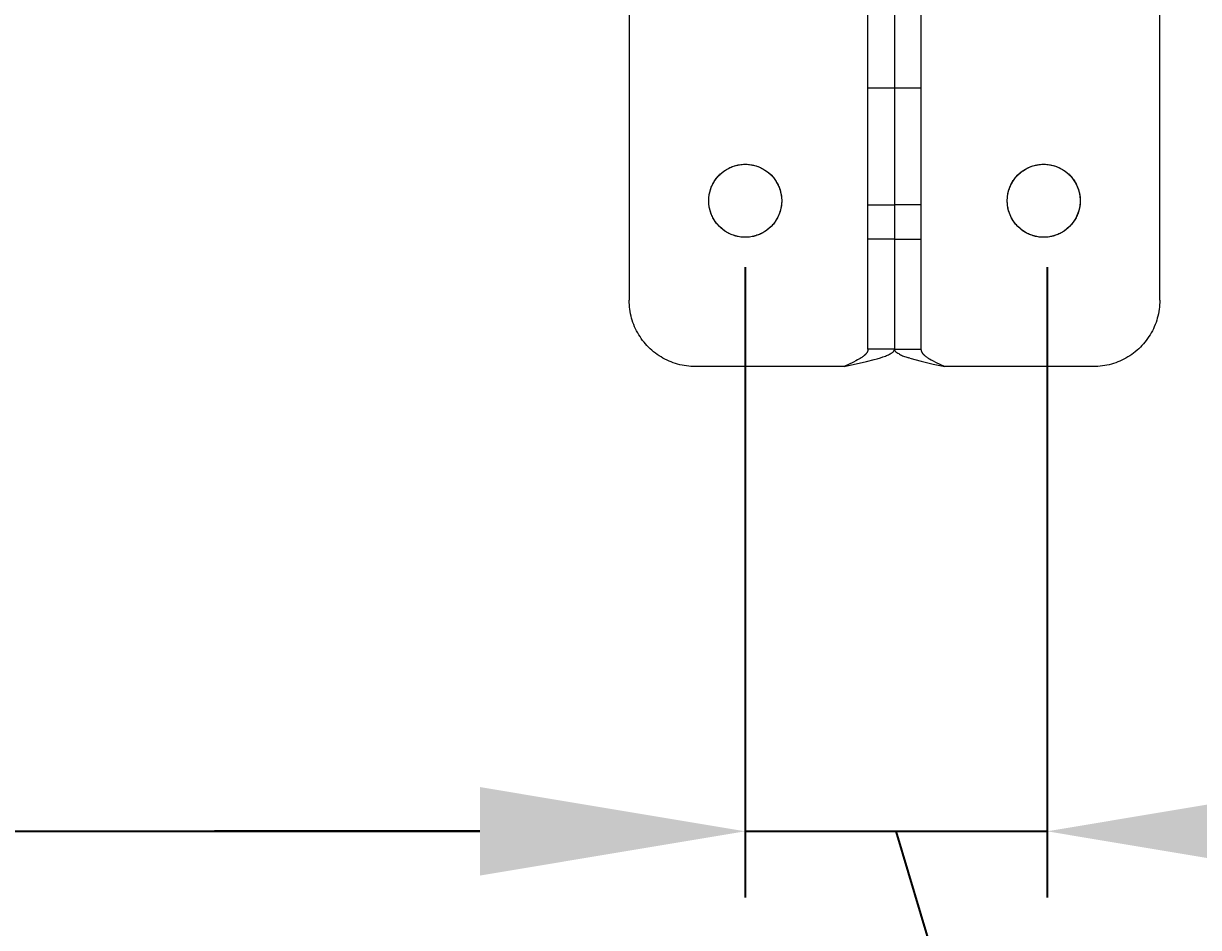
# Model space of a CAD drawing. Header units: millimetres. Extents: x -244 to 4312, y 246 to 2799.
# Drawn here: x 1683.7 to 1860.8, y 2056 to 2192.3 of the extents above; entities that cross this region are included whole.
import ezdxf

# ---------------------------------------------------------------- set-up
doc = ezdxf.new("R2010")
doc.units = ezdxf.units.MM
doc.layers.add('ZANO_R', color=7, linetype='Continuous', lineweight=0)
doc.layers.add('ZANO_W', color=1, linetype='Continuous', lineweight=0)
doc.styles.add('Arial', font='arial.ttf')
doc.styles.get("Standard").update_dxf_attribs({"font": 'ARIALUNI.TTF'})
doc.dimstyles.new('pl i ang', dxfattribs={"dimtxt": 50, "dimasz": 50, "dimexe": 1.25, "dimexo": 0.625, "dimgap": 10, "dimtad": 1, "dimtoh": 1, "dimtxsty": 'Standard', "dimcen": 2.5, "dimclrd": 1, "dimclre": 1, "dimclrt": 1, "dimadec": 0, "dimazin": 0, "dimtfac": 1, "dimtmove": 0, "dimatfit": 3, "dimfxl": 1, "dimarcsym": 1})

# ---------------------------------------------------------------- blocks, each defined once
blk = doc.blocks.new('*D437')
at = {"layer": 'ZANO_W', "color": 1, "lineweight": -2}
for p, q in [((1082.5, 2155.59), (1082.5, 2060.54)), ((1792.5, 2155.59), (1792.5, 2060.54)), ((1122.5, 2070.54), (1752.5, 2070.54))]:
    blk.add_line(p, q, dxfattribs=at)
at = {"layer": 'ZANO_W', "color": 1}
for points in [[(1122.5, 2077.21), (1122.5, 2063.87), (1082.5, 2070.54)], [(1752.5, 2063.87), (1752.5, 2077.21), (1792.5, 2070.54)]]:
    blk.add_solid(points, dxfattribs=at)
at = {"layer": 'ZANO_W', "color": 1, "insert": (1437.5, 2100.96), "char_height": 40, "attachment_point": 5, "style": 'Arial'}
blk.add_mtext('710', dxfattribs=at)
blk = doc.blocks.new('*D438')
at = {"layer": 'ZANO_W', "color": 1, "lineweight": -2}
for p, q in [((1792.5, 2155.09), (1792.5, 2060.54)), ((1838, 2155.59), (1838, 2060.54)), ((1752.5, 2070.54), (1712.5, 2070.54)), ((1792.5, 2070.54), (1838, 2070.54)), ((1841.13, 1984.27), (1815.25, 2070.54)), ((1878, 2070.54), (1918, 2070.54)), ((1920.01, 1984.27), (1841.13, 1984.27))]:
    blk.add_line(p, q, dxfattribs=at)
at = {"layer": 'ZANO_W', "color": 1}
for points in [[(1752.5, 2063.87), (1752.5, 2077.21), (1792.5, 2070.54)], [(1878, 2077.21), (1878, 2063.87), (1838, 2070.54)]]:
    blk.add_solid(points, dxfattribs=at)
at = {"layer": 'ZANO_W', "color": 1, "insert": (1880.57, 2014.69), "char_height": 40, "attachment_point": 5, "style": 'Arial'}
blk.add_mtext('46', dxfattribs=at)

msp = doc.modelspace()

# ---------------------------------------------------------------- linework, layer by layer
at = {"layer": 'ZANO_R'}
for p, q in [((1775, 2290.59), (1775, 2150.59)), ((1855, 2150.59), (1855, 2290.59)), ((1811, 2143.2), (1811, 2282.99)), ((1815, 2282.99), (1815, 2143.2)), ((1819, 2282.99), (1819, 2143.2)), ((1815, 2182.59), (1811, 2182.59)), ((1819, 2182.59), (1815, 2182.59)), ((1789.07, 2169.89), (1789.22, 2170.01)), ((1789.22, 2170.01), (1789.38, 2170.12)), ((1789.38, 2170.12), (1789.54, 2170.22)), ((1789.54, 2170.22), (1789.7, 2170.32)), ((1789.7, 2170.32), (1789.86, 2170.42)), ((1789.86, 2170.42), (1790.03, 2170.51)), ((1790.03, 2170.51), (1790.2, 2170.59)), ((1790.2, 2170.59), (1790.38, 2170.66)), ((1790.38, 2170.66), (1790.55, 2170.74)), ((1790.55, 2170.74), (1790.73, 2170.8)), ((1790.73, 2170.8), (1790.91, 2170.86)), ((1790.91, 2170.86), (1791.09, 2170.91)), ((1791.09, 2170.91), (1791.28, 2170.95)), ((1791.28, 2170.95), (1791.46, 2170.99)), ((1791.46, 2170.99), (1791.65, 2171.03)), ((1791.65, 2171.03), (1791.84, 2171.05)), ((1791.84, 2171.05), (1792.03, 2171.07)), ((1792.03, 2171.07), (1792.22, 2171.09)), ((1792.22, 2171.09), (1792.41, 2171.09)), ((1792.41, 2171.09), (1792.6, 2171.09)), ((1792.6, 2171.09), (1792.79, 2171.09)), ((1792.79, 2171.09), (1792.98, 2171.07)), ((1792.98, 2171.07), (1793.17, 2171.05)), ((1793.17, 2171.05), (1793.35, 2171.03)), ((1793.35, 2171.03), (1793.54, 2170.99)), ((1793.54, 2170.99), (1793.73, 2170.95)), ((1793.73, 2170.95), (1793.91, 2170.91)), ((1793.91, 2170.91), (1794.09, 2170.86)), ((1794.09, 2170.86), (1794.27, 2170.8)), ((1794.27, 2170.8), (1794.45, 2170.74)), ((1794.45, 2170.74), (1794.63, 2170.66)), ((1794.63, 2170.66), (1794.8, 2170.59)), ((1794.8, 2170.59), (1794.97, 2170.51)), ((1794.97, 2170.51), (1795.14, 2170.42)), ((1795.14, 2170.42), (1795.31, 2170.32)), ((1795.31, 2170.32), (1795.47, 2170.22)), ((1795.47, 2170.22), (1795.63, 2170.12)), ((1795.63, 2170.12), (1795.78, 2170.01)), ((1795.78, 2170.01), (1795.93, 2169.89)), ((1834.07, 2169.89), (1834.22, 2170.01)), ((1834.22, 2170.01), (1834.38, 2170.12)), ((1834.38, 2170.12), (1834.54, 2170.22)), ((1834.54, 2170.22), (1834.7, 2170.32)), ((1834.7, 2170.32), (1834.86, 2170.42)), ((1834.86, 2170.42), (1835.03, 2170.51)), ((1835.03, 2170.51), (1835.2, 2170.59)), ((1835.2, 2170.59), (1835.38, 2170.66)), ((1835.38, 2170.66), (1835.55, 2170.74)), ((1835.55, 2170.74), (1835.73, 2170.8)), ((1835.73, 2170.8), (1835.91, 2170.86)), ((1835.91, 2170.86), (1836.09, 2170.91)), ((1836.09, 2170.91), (1836.28, 2170.95)), ((1836.28, 2170.95), (1836.46, 2170.99)), ((1836.46, 2170.99), (1836.65, 2171.03)), ((1836.65, 2171.03), (1836.84, 2171.05)), ((1836.84, 2171.05), (1837.03, 2171.07)), ((1837.03, 2171.07), (1837.22, 2171.09)), ((1837.22, 2171.09), (1837.41, 2171.09)), ((1837.41, 2171.09), (1837.6, 2171.09)), ((1837.6, 2171.09), (1837.79, 2171.09)), ((1837.79, 2171.09), (1837.98, 2171.07)), ((1837.98, 2171.07), (1838.17, 2171.05)), ((1838.17, 2171.05), (1838.35, 2171.03)), ((1838.35, 2171.03), (1838.54, 2170.99)), ((1838.54, 2170.99), (1838.73, 2170.95)), ((1838.73, 2170.95), (1838.91, 2170.91)), ((1838.91, 2170.91), (1839.09, 2170.86)), ((1839.09, 2170.86), (1839.27, 2170.8)), ((1839.27, 2170.8), (1839.45, 2170.74)), ((1839.45, 2170.74), (1839.63, 2170.66)), ((1839.63, 2170.66), (1839.8, 2170.59)), ((1839.8, 2170.59), (1839.97, 2170.51)), ((1839.97, 2170.51), (1840.14, 2170.42)), ((1840.14, 2170.42), (1840.31, 2170.32)), ((1840.31, 2170.32), (1840.47, 2170.22)), ((1840.47, 2170.22), (1840.63, 2170.12)), ((1840.63, 2170.12), (1840.78, 2170.01)), ((1840.78, 2170.01), (1840.93, 2169.89)), ((1787.63, 2168.15), (1787.72, 2168.32)), ((1787.72, 2168.32), (1787.82, 2168.48)), ((1787.82, 2168.48), (1787.92, 2168.64)), ((1787.92, 2168.64), (1788.03, 2168.79)), ((1788.03, 2168.79), (1788.14, 2168.95)), ((1788.14, 2168.95), (1788.26, 2169.1)), ((1788.26, 2169.1), (1788.39, 2169.24)), ((1788.39, 2169.24), (1788.51, 2169.38)), ((1788.51, 2169.38), (1788.65, 2169.51)), ((1788.65, 2169.51), (1788.78, 2169.65)), ((1788.78, 2169.65), (1788.93, 2169.77)), ((1788.93, 2169.77), (1789.07, 2169.89)), ((1795.93, 2169.89), (1796.08, 2169.77)), ((1796.08, 2169.77), (1796.22, 2169.65)), ((1796.22, 2169.65), (1796.36, 2169.51)), ((1796.36, 2169.51), (1796.49, 2169.38)), ((1796.49, 2169.38), (1796.62, 2169.24)), ((1796.62, 2169.24), (1796.74, 2169.1)), ((1796.74, 2169.1), (1796.86, 2168.95)), ((1796.86, 2168.95), (1796.97, 2168.79)), ((1796.97, 2168.79), (1797.08, 2168.64)), ((1797.08, 2168.64), (1797.18, 2168.48)), ((1797.18, 2168.48), (1797.28, 2168.32)), ((1797.28, 2168.32), (1797.37, 2168.15)), ((1832.63, 2168.15), (1832.72, 2168.32)), ((1832.72, 2168.32), (1832.82, 2168.48)), ((1832.82, 2168.48), (1832.92, 2168.64)), ((1832.92, 2168.64), (1833.03, 2168.79)), ((1833.03, 2168.79), (1833.14, 2168.95)), ((1833.14, 2168.95), (1833.26, 2169.1)), ((1833.26, 2169.1), (1833.39, 2169.24)), ((1833.39, 2169.24), (1833.51, 2169.38)), ((1833.51, 2169.38), (1833.65, 2169.51)), ((1833.65, 2169.51), (1833.78, 2169.65)), ((1833.78, 2169.65), (1833.93, 2169.77)), ((1833.93, 2169.77), (1834.07, 2169.89)), ((1840.93, 2169.89), (1841.08, 2169.77)), ((1841.08, 2169.77), (1841.22, 2169.65)), ((1841.22, 2169.65), (1841.36, 2169.51)), ((1841.36, 2169.51), (1841.49, 2169.38)), ((1841.49, 2169.38), (1841.62, 2169.24)), ((1841.62, 2169.24), (1841.74, 2169.1)), ((1841.74, 2169.1), (1841.86, 2168.95)), ((1841.86, 2168.95), (1841.97, 2168.79)), ((1841.97, 2168.79), (1842.08, 2168.64)), ((1842.08, 2168.64), (1842.18, 2168.48)), ((1842.18, 2168.48), (1842.28, 2168.32)), ((1842.28, 2168.32), (1842.37, 2168.15)), ((1787.05, 2166.35), (1787.08, 2166.54)), ((1787.08, 2166.54), (1787.12, 2166.72)), ((1787.12, 2166.72), (1787.16, 2166.91)), ((1787.16, 2166.91), (1787.21, 2167.09)), ((1787.21, 2167.09), (1787.27, 2167.27)), ((1787.27, 2167.27), (1787.33, 2167.45)), ((1787.33, 2167.45), (1787.39, 2167.63)), ((1787.39, 2167.63), (1787.47, 2167.81)), ((1787.47, 2167.81), (1787.55, 2167.98)), ((1787.55, 2167.98), (1787.63, 2168.15)), ((1797.37, 2168.15), (1797.46, 2167.98)), ((1797.46, 2167.98), (1797.54, 2167.81)), ((1797.54, 2167.81), (1797.61, 2167.63)), ((1797.61, 2167.63), (1797.68, 2167.45)), ((1797.68, 2167.45), (1797.74, 2167.27)), ((1797.74, 2167.27), (1797.79, 2167.09)), ((1797.79, 2167.09), (1797.84, 2166.91)), ((1797.84, 2166.91), (1797.88, 2166.72)), ((1797.88, 2166.72), (1797.92, 2166.54)), ((1797.92, 2166.54), (1797.95, 2166.35)), ((1832.05, 2166.35), (1832.08, 2166.54)), ((1832.08, 2166.54), (1832.12, 2166.72)), ((1832.12, 2166.72), (1832.16, 2166.91)), ((1832.16, 2166.91), (1832.21, 2167.09)), ((1832.21, 2167.09), (1832.27, 2167.27)), ((1832.27, 2167.27), (1832.33, 2167.45)), ((1832.33, 2167.45), (1832.39, 2167.63)), ((1832.39, 2167.63), (1832.47, 2167.81)), ((1832.47, 2167.81), (1832.55, 2167.98)), ((1832.55, 2167.98), (1832.63, 2168.15)), ((1842.37, 2168.15), (1842.46, 2167.98)), ((1842.46, 2167.98), (1842.54, 2167.81)), ((1842.54, 2167.81), (1842.61, 2167.63)), ((1842.61, 2167.63), (1842.68, 2167.45)), ((1842.68, 2167.45), (1842.74, 2167.27)), ((1842.74, 2167.27), (1842.79, 2167.09)), ((1842.79, 2167.09), (1842.84, 2166.91)), ((1842.84, 2166.91), (1842.88, 2166.72)), ((1842.88, 2166.72), (1842.92, 2166.54)), ((1842.92, 2166.54), (1842.95, 2166.35)), ((1787, 2165.59), (1787.01, 2165.78)), ((1787.01, 2165.4), (1787, 2165.59)), ((1787.01, 2165.78), (1787.02, 2165.97)), ((1787.02, 2165.21), (1787.01, 2165.4)), ((1787.02, 2165.97), (1787.03, 2166.16)), ((1787.03, 2165.02), (1787.02, 2165.21)), ((1787.03, 2166.16), (1787.05, 2166.35)), ((1787.05, 2164.84), (1787.03, 2165.02)), ((1787.08, 2164.65), (1787.05, 2164.84)), ((1797.95, 2164.84), (1797.92, 2164.65)), ((1797.95, 2166.35), (1797.97, 2166.16)), ((1797.97, 2165.02), (1797.95, 2164.84)), ((1797.97, 2166.16), (1797.99, 2165.97)), ((1797.99, 2165.21), (1797.97, 2165.02)), ((1797.99, 2165.97), (1798, 2165.78)), ((1798, 2165.4), (1797.99, 2165.21)), ((1798, 2165.78), (1798, 2165.59)), ((1798, 2165.59), (1798, 2165.4)), ((1811, 2164.98), (1815, 2164.98)), ((1819, 2164.98), (1815, 2164.98)), ((1832, 2165.59), (1832.01, 2165.78)), ((1832.01, 2165.4), (1832, 2165.59)), ((1832.01, 2165.78), (1832.02, 2165.97)), ((1832.02, 2165.21), (1832.01, 2165.4)), ((1832.02, 2165.97), (1832.03, 2166.16)), ((1832.03, 2165.02), (1832.02, 2165.21)), ((1832.03, 2166.16), (1832.05, 2166.35)), ((1832.05, 2164.84), (1832.03, 2165.02)), ((1832.08, 2164.65), (1832.05, 2164.84)), ((1842.95, 2164.84), (1842.92, 2164.65)), ((1842.95, 2166.35), (1842.97, 2166.16)), ((1842.97, 2165.02), (1842.95, 2164.84)), ((1842.97, 2166.16), (1842.99, 2165.97)), ((1842.99, 2165.21), (1842.97, 2165.02)), ((1842.99, 2165.97), (1843, 2165.78)), ((1843, 2165.4), (1842.99, 2165.21)), ((1843, 2165.78), (1843, 2165.59)), ((1843, 2165.59), (1843, 2165.4)), ((1787.12, 2164.46), (1787.08, 2164.65)), ((1787.16, 2164.28), (1787.12, 2164.46)), ((1787.21, 2164.09), (1787.16, 2164.28)), ((1787.27, 2163.91), (1787.21, 2164.09)), ((1787.33, 2163.73), (1787.27, 2163.91)), ((1787.39, 2163.55), (1787.33, 2163.73)), ((1787.47, 2163.38), (1787.39, 2163.55)), ((1787.55, 2163.21), (1787.47, 2163.38)), ((1787.63, 2163.04), (1787.55, 2163.21)), ((1787.72, 2162.87), (1787.63, 2163.04)), ((1797.37, 2163.04), (1797.28, 2162.87)), ((1797.46, 2163.21), (1797.37, 2163.04)), ((1797.54, 2163.38), (1797.46, 2163.21)), ((1797.61, 2163.55), (1797.54, 2163.38)), ((1797.68, 2163.73), (1797.61, 2163.55)), ((1797.74, 2163.91), (1797.68, 2163.73)), ((1797.79, 2164.09), (1797.74, 2163.91)), ((1797.84, 2164.28), (1797.79, 2164.09)), ((1797.88, 2164.46), (1797.84, 2164.28)), ((1797.92, 2164.65), (1797.88, 2164.46)), ((1832.12, 2164.46), (1832.08, 2164.65)), ((1832.16, 2164.28), (1832.12, 2164.46)), ((1832.21, 2164.09), (1832.16, 2164.28)), ((1832.27, 2163.91), (1832.21, 2164.09)), ((1832.33, 2163.73), (1832.27, 2163.91)), ((1832.39, 2163.55), (1832.33, 2163.73)), ((1832.47, 2163.38), (1832.39, 2163.55)), ((1832.55, 2163.21), (1832.47, 2163.38)), ((1832.63, 2163.04), (1832.55, 2163.21)), ((1832.72, 2162.87), (1832.63, 2163.04)), ((1842.37, 2163.04), (1842.28, 2162.87)), ((1842.46, 2163.21), (1842.37, 2163.04)), ((1842.54, 2163.38), (1842.46, 2163.21)), ((1842.61, 2163.55), (1842.54, 2163.38)), ((1842.68, 2163.73), (1842.61, 2163.55)), ((1842.74, 2163.91), (1842.68, 2163.73)), ((1842.79, 2164.09), (1842.74, 2163.91)), ((1842.84, 2164.28), (1842.79, 2164.09)), ((1842.88, 2164.46), (1842.84, 2164.28)), ((1842.92, 2164.65), (1842.88, 2164.46)), ((1787.82, 2162.71), (1787.72, 2162.87)), ((1787.92, 2162.55), (1787.82, 2162.71)), ((1788.03, 2162.39), (1787.92, 2162.55)), ((1788.14, 2162.24), (1788.03, 2162.39)), ((1788.26, 2162.09), (1788.14, 2162.24)), ((1788.39, 2161.95), (1788.26, 2162.09)), ((1788.51, 2161.81), (1788.39, 2161.95)), ((1788.65, 2161.67), (1788.51, 2161.81)), ((1788.78, 2161.54), (1788.65, 2161.67)), ((1788.93, 2161.41), (1788.78, 2161.54)), ((1789.07, 2161.29), (1788.93, 2161.41)), ((1789.22, 2161.18), (1789.07, 2161.29)), ((1789.38, 2161.07), (1789.22, 2161.18)), ((1795.78, 2161.18), (1795.63, 2161.07)), ((1795.93, 2161.29), (1795.78, 2161.18)), ((1796.08, 2161.41), (1795.93, 2161.29)), ((1796.22, 2161.54), (1796.08, 2161.41)), ((1796.36, 2161.67), (1796.22, 2161.54)), ((1796.49, 2161.81), (1796.36, 2161.67)), ((1796.62, 2161.95), (1796.49, 2161.81)), ((1796.74, 2162.09), (1796.62, 2161.95)), ((1796.86, 2162.24), (1796.74, 2162.09)), ((1796.97, 2162.39), (1796.86, 2162.24)), ((1797.08, 2162.55), (1796.97, 2162.39)), ((1797.18, 2162.71), (1797.08, 2162.55)), ((1797.28, 2162.87), (1797.18, 2162.71)), ((1832.82, 2162.71), (1832.72, 2162.87)), ((1832.92, 2162.55), (1832.82, 2162.71)), ((1833.03, 2162.39), (1832.92, 2162.55)), ((1833.14, 2162.24), (1833.03, 2162.39)), ((1833.26, 2162.09), (1833.14, 2162.24)), ((1833.39, 2161.95), (1833.26, 2162.09)), ((1833.51, 2161.81), (1833.39, 2161.95)), ((1833.65, 2161.67), (1833.51, 2161.81)), ((1833.78, 2161.54), (1833.65, 2161.67)), ((1833.93, 2161.41), (1833.78, 2161.54)), ((1834.07, 2161.29), (1833.93, 2161.41)), ((1834.22, 2161.18), (1834.07, 2161.29)), ((1834.38, 2161.07), (1834.22, 2161.18)), ((1840.78, 2161.18), (1840.63, 2161.07)), ((1840.93, 2161.29), (1840.78, 2161.18)), ((1841.08, 2161.41), (1840.93, 2161.29)), ((1841.22, 2161.54), (1841.08, 2161.41)), ((1841.36, 2161.67), (1841.22, 2161.54)), ((1841.49, 2161.81), (1841.36, 2161.67)), ((1841.62, 2161.95), (1841.49, 2161.81)), ((1841.74, 2162.09), (1841.62, 2161.95)), ((1841.86, 2162.24), (1841.74, 2162.09)), ((1841.97, 2162.39), (1841.86, 2162.24)), ((1842.08, 2162.55), (1841.97, 2162.39)), ((1842.18, 2162.71), (1842.08, 2162.55)), ((1842.28, 2162.87), (1842.18, 2162.71)), ((1789.54, 2160.96), (1789.38, 2161.07)), ((1789.7, 2160.86), (1789.54, 2160.96)), ((1789.86, 2160.77), (1789.7, 2160.86)), ((1790.03, 2160.68), (1789.86, 2160.77)), ((1790.2, 2160.6), (1790.03, 2160.68)), ((1790.38, 2160.52), (1790.2, 2160.6)), ((1790.55, 2160.45), (1790.38, 2160.52)), ((1790.73, 2160.39), (1790.55, 2160.45)), ((1790.91, 2160.33), (1790.73, 2160.39)), ((1791.09, 2160.28), (1790.91, 2160.33)), ((1791.28, 2160.23), (1791.09, 2160.28)), ((1791.46, 2160.19), (1791.28, 2160.23)), ((1791.65, 2160.16), (1791.46, 2160.19)), ((1791.84, 2160.13), (1791.65, 2160.16)), ((1792.03, 2160.11), (1791.84, 2160.13)), ((1792.22, 2160.1), (1792.03, 2160.11)), ((1792.41, 2160.09), (1792.22, 2160.1)), ((1792.6, 2160.09), (1792.41, 2160.09)), ((1792.79, 2160.1), (1792.6, 2160.09)), ((1792.98, 2160.11), (1792.79, 2160.1)), ((1793.17, 2160.13), (1792.98, 2160.11)), ((1793.35, 2160.16), (1793.17, 2160.13)), ((1793.54, 2160.19), (1793.35, 2160.16)), ((1793.73, 2160.23), (1793.54, 2160.19)), ((1793.91, 2160.28), (1793.73, 2160.23)), ((1794.09, 2160.33), (1793.91, 2160.28)), ((1794.27, 2160.39), (1794.09, 2160.33)), ((1794.45, 2160.45), (1794.27, 2160.39)), ((1794.63, 2160.52), (1794.45, 2160.45)), ((1794.8, 2160.6), (1794.63, 2160.52)), ((1794.97, 2160.68), (1794.8, 2160.6)), ((1795.14, 2160.77), (1794.97, 2160.68)), ((1795.31, 2160.86), (1795.14, 2160.77)), ((1795.47, 2160.96), (1795.31, 2160.86)), ((1795.63, 2161.07), (1795.47, 2160.96)), ((1815, 2159.78), (1811, 2159.78)), ((1815, 2159.78), (1819, 2159.78)), ((1834.54, 2160.96), (1834.38, 2161.07)), ((1834.7, 2160.86), (1834.54, 2160.96)), ((1834.86, 2160.77), (1834.7, 2160.86)), ((1835.03, 2160.68), (1834.86, 2160.77)), ((1835.2, 2160.6), (1835.03, 2160.68)), ((1835.38, 2160.52), (1835.2, 2160.6)), ((1835.55, 2160.45), (1835.38, 2160.52)), ((1835.73, 2160.39), (1835.55, 2160.45)), ((1835.91, 2160.33), (1835.73, 2160.39)), ((1836.09, 2160.28), (1835.91, 2160.33)), ((1836.28, 2160.23), (1836.09, 2160.28)), ((1836.46, 2160.19), (1836.28, 2160.23)), ((1836.65, 2160.16), (1836.46, 2160.19)), ((1836.84, 2160.13), (1836.65, 2160.16)), ((1837.03, 2160.11), (1836.84, 2160.13)), ((1837.22, 2160.1), (1837.03, 2160.11)), ((1837.41, 2160.09), (1837.22, 2160.1)), ((1837.6, 2160.09), (1837.41, 2160.09)), ((1837.79, 2160.1), (1837.6, 2160.09)), ((1837.98, 2160.11), (1837.79, 2160.1)), ((1838.17, 2160.13), (1837.98, 2160.11)), ((1838.35, 2160.16), (1838.17, 2160.13)), ((1838.54, 2160.19), (1838.35, 2160.16)), ((1838.73, 2160.23), (1838.54, 2160.19)), ((1838.91, 2160.28), (1838.73, 2160.23)), ((1839.09, 2160.33), (1838.91, 2160.28)), ((1839.27, 2160.39), (1839.09, 2160.33)), ((1839.45, 2160.45), (1839.27, 2160.39)), ((1839.63, 2160.52), (1839.45, 2160.45)), ((1839.8, 2160.6), (1839.63, 2160.52)), ((1839.97, 2160.68), (1839.8, 2160.6)), ((1840.14, 2160.77), (1839.97, 2160.68)), ((1840.31, 2160.86), (1840.14, 2160.77)), ((1840.47, 2160.96), (1840.31, 2160.86)), ((1840.63, 2161.07), (1840.47, 2160.96)), ((1775.01, 2150.25), (1775, 2150.59)), ((1855, 2150.59), (1855, 2150.25)), ((1775.03, 2149.91), (1775.01, 2150.25)), ((1775.05, 2149.57), (1775.03, 2149.91)), ((1775.1, 2149.23), (1775.05, 2149.57)), ((1775.15, 2148.89), (1775.1, 2149.23)), ((1775.21, 2148.56), (1775.15, 2148.89)), ((1854.86, 2148.89), (1854.79, 2148.56)), ((1854.91, 2149.23), (1854.86, 2148.89)), ((1854.95, 2149.57), (1854.91, 2149.23)), ((1854.98, 2149.91), (1854.95, 2149.57)), ((1855, 2150.25), (1854.98, 2149.91)), ((1775.29, 2148.22), (1775.21, 2148.56)), ((1775.37, 2147.89), (1775.29, 2148.22)), ((1775.47, 2147.57), (1775.37, 2147.89)), ((1775.58, 2147.24), (1775.47, 2147.57)), ((1775.7, 2146.92), (1775.58, 2147.24)), ((1854.43, 2147.24), (1854.31, 2146.92)), ((1854.53, 2147.57), (1854.43, 2147.24)), ((1854.63, 2147.89), (1854.53, 2147.57)), ((1854.72, 2148.22), (1854.63, 2147.89)), ((1854.79, 2148.56), (1854.72, 2148.22)), ((1775.83, 2146.61), (1775.7, 2146.92)), ((1775.97, 2146.3), (1775.83, 2146.61)), ((1776.12, 2145.99), (1775.97, 2146.3)), ((1776.29, 2145.69), (1776.12, 2145.99)), ((1776.46, 2145.4), (1776.29, 2145.69)), ((1776.64, 2145.11), (1776.46, 2145.4)), ((1853.55, 2145.4), (1853.36, 2145.11)), ((1853.72, 2145.69), (1853.55, 2145.4)), ((1853.88, 2145.99), (1853.72, 2145.69)), ((1854.03, 2146.3), (1853.88, 2145.99)), ((1854.17, 2146.61), (1854.03, 2146.3)), ((1854.31, 2146.92), (1854.17, 2146.61)), ((1776.83, 2144.83), (1776.64, 2145.11)), ((1777.03, 2144.55), (1776.83, 2144.83)), ((1777.25, 2144.28), (1777.03, 2144.55)), ((1777.47, 2144.02), (1777.25, 2144.28)), ((1777.69, 2143.77), (1777.47, 2144.02)), ((1777.93, 2143.52), (1777.69, 2143.77)), ((1778.18, 2143.28), (1777.93, 2143.52)), ((1852.07, 2143.52), (1851.83, 2143.28)), ((1852.31, 2143.77), (1852.07, 2143.52)), ((1852.54, 2144.02), (1852.31, 2143.77)), ((1852.76, 2144.28), (1852.54, 2144.02)), ((1852.97, 2144.55), (1852.76, 2144.28)), ((1853.17, 2144.83), (1852.97, 2144.55)), ((1853.36, 2145.11), (1853.17, 2144.83)), ((1778.43, 2143.06), (1778.18, 2143.28)), ((1778.69, 2142.84), (1778.43, 2143.06)), ((1778.96, 2142.62), (1778.69, 2142.84)), ((1779.24, 2142.42), (1778.96, 2142.62)), ((1779.52, 2142.23), (1779.24, 2142.42)), ((1779.81, 2142.05), (1779.52, 2142.23)), ((1780.1, 2141.88), (1779.81, 2142.05)), ((1780.4, 2141.71), (1780.1, 2141.88)), ((1780.71, 2141.56), (1780.4, 2141.71)), ((1809.74, 2141.77), (1809.45, 2141.6)), ((1809.85, 2141.83), (1809.74, 2141.77)), ((1809.97, 2141.91), (1809.85, 2141.83)), ((1810.08, 2141.98), (1809.97, 2141.91)), ((1810.19, 2142.06), (1810.08, 2141.98)), ((1810.28, 2142.13), (1810.19, 2142.06)), ((1810.37, 2142.2), (1810.28, 2142.13)), ((1810.46, 2142.27), (1810.37, 2142.2)), ((1810.5, 2142.31), (1810.46, 2142.27)), ((1810.54, 2142.35), (1810.5, 2142.31)), ((1810.58, 2142.39), (1810.54, 2142.35)), ((1810.61, 2142.42), (1810.58, 2142.39)), ((1810.65, 2142.46), (1810.61, 2142.42)), ((1810.68, 2142.49), (1810.65, 2142.46)), ((1810.71, 2142.53), (1810.68, 2142.49)), ((1810.74, 2142.57), (1810.71, 2142.53)), ((1810.77, 2142.6), (1810.74, 2142.57)), ((1810.8, 2142.64), (1810.77, 2142.6)), ((1810.79, 2141.36), (1811.93, 2141.65)), ((1810.83, 2142.68), (1810.8, 2142.64)), ((1810.85, 2142.71), (1810.83, 2142.68)), ((1810.87, 2142.74), (1810.85, 2142.71)), ((1810.89, 2142.78), (1810.87, 2142.74)), ((1810.9, 2142.8), (1810.89, 2142.78)), ((1810.91, 2142.81), (1810.9, 2142.8)), ((1810.92, 2142.85), (1810.91, 2142.83)), ((1810.91, 2142.83), (1810.91, 2142.81)), ((1810.93, 2142.87), (1810.92, 2142.85)), ((1810.94, 2142.88), (1810.93, 2142.87)), ((1810.95, 2142.9), (1810.94, 2142.88)), ((1810.96, 2142.94), (1810.95, 2142.92)), ((1810.95, 2142.92), (1810.95, 2142.9)), ((1810.97, 2142.97), (1810.96, 2142.95)), ((1810.96, 2142.95), (1810.96, 2142.94)), ((1810.98, 2143.01), (1810.97, 2142.99)), ((1810.97, 2142.99), (1810.97, 2142.97)), ((1810.99, 2143.04), (1810.98, 2143.02)), ((1810.98, 2143.02), (1810.98, 2143.01)), ((1811, 2143.09), (1810.99, 2143.08)), ((1810.99, 2143.08), (1810.99, 2143.06)), ((1810.99, 2143.06), (1810.99, 2143.04)), ((1815, 2143.2), (1811, 2143.2)), ((1811, 2143.2), (1811, 2143.18)), ((1811, 2143.18), (1811, 2143.16)), ((1811, 2143.16), (1811, 2143.15)), ((1811, 2143.15), (1811, 2143.13)), ((1811, 2143.13), (1811, 2143.11)), ((1811, 2143.11), (1811, 2143.09)), ((1811.93, 2141.65), (1812.41, 2141.78)), ((1812.41, 2141.78), (1812.88, 2141.93)), ((1812.88, 2141.93), (1813.26, 2142.05)), ((1813.26, 2142.05), (1813.64, 2142.19)), ((1813.64, 2142.19), (1813.79, 2142.25)), ((1813.79, 2142.25), (1813.94, 2142.31)), ((1813.94, 2142.31), (1814.09, 2142.38)), ((1814.09, 2142.38), (1814.24, 2142.45)), ((1814.24, 2142.45), (1814.35, 2142.51)), ((1814.35, 2142.51), (1814.41, 2142.54)), ((1814.41, 2142.54), (1814.46, 2142.57)), ((1814.46, 2142.57), (1814.52, 2142.6)), ((1814.52, 2142.6), (1814.57, 2142.64)), ((1814.57, 2142.64), (1814.62, 2142.67)), ((1814.62, 2142.67), (1814.68, 2142.71)), ((1814.68, 2142.71), (1814.71, 2142.74)), ((1814.71, 2142.74), (1814.74, 2142.76)), ((1814.74, 2142.76), (1814.78, 2142.79)), ((1814.78, 2142.79), (1814.79, 2142.81)), ((1814.79, 2142.81), (1814.81, 2142.82)), ((1814.81, 2142.82), (1814.82, 2142.84)), ((1814.82, 2142.84), (1814.84, 2142.85)), ((1814.84, 2142.85), (1814.85, 2142.87)), ((1814.85, 2142.87), (1814.87, 2142.88)), ((1814.87, 2142.88), (1814.88, 2142.9)), ((1814.88, 2142.9), (1814.89, 2142.92)), ((1814.89, 2142.92), (1814.91, 2142.94)), ((1814.91, 2142.94), (1814.92, 2142.95)), ((1814.92, 2142.95), (1814.93, 2142.97)), ((1814.93, 2142.97), (1814.94, 2142.98)), ((1814.94, 2142.99), (1814.95, 2143)), ((1814.94, 2142.98), (1814.94, 2142.99)), ((1814.95, 2143), (1814.96, 2143.02)), ((1814.96, 2143.03), (1814.97, 2143.04)), ((1814.96, 2143.02), (1814.96, 2143.03)), ((1814.97, 2143.06), (1814.98, 2143.07)), ((1814.97, 2143.04), (1814.97, 2143.06)), ((1814.98, 2143.08), (1814.99, 2143.1)), ((1814.98, 2143.07), (1814.98, 2143.08)), ((1814.99, 2143.13), (1815, 2143.14)), ((1814.99, 2143.11), (1814.99, 2143.13)), ((1814.99, 2143.1), (1814.99, 2143.11)), ((1815.1, 2142.93), (1815, 2143.2)), ((1815, 2143.2), (1819, 2143.2)), ((1815, 2143.18), (1815, 2143.2)), ((1815, 2143.17), (1815, 2143.18)), ((1815, 2143.15), (1815, 2143.17)), ((1815, 2143.14), (1815, 2143.15)), ((1815.1, 2142.93), (1815.23, 2142.83)), ((1815.23, 2142.83), (1815.36, 2142.73)), ((1815.36, 2142.73), (1815.5, 2142.64)), ((1815.5, 2142.64), (1815.64, 2142.55)), ((1815.64, 2142.55), (1815.78, 2142.46)), ((1815.78, 2142.46), (1815.93, 2142.38)), ((1815.93, 2142.38), (1816.07, 2142.31)), ((1816.07, 2142.31), (1816.22, 2142.24)), ((1816.22, 2142.24), (1816.38, 2142.17)), ((1816.38, 2142.17), (1816.53, 2142.11)), ((1816.53, 2142.11), (1816.69, 2142.05)), ((1816.69, 2142.05), (1816.84, 2142)), ((1816.84, 2142), (1817, 2141.96)), ((1817, 2141.96), (1817.16, 2141.92)), ((1817.3, 2141.87), (1817.16, 2141.92)), ((1817.3, 2141.87), (1819.05, 2141.41)), ((1819, 2143.2), (1819, 2143.18)), ((1819, 2143.18), (1819, 2143.16)), ((1819, 2143.16), (1819, 2143.15)), ((1819, 2143.15), (1819.01, 2143.13)), ((1819.01, 2143.13), (1819.01, 2143.12)), ((1819.01, 2143.12), (1819.01, 2143.1)), ((1819.01, 2143.1), (1819.01, 2143.08)), ((1819.01, 2143.08), (1819.01, 2143.07)), ((1819.01, 2143.07), (1819.02, 2143.05)), ((1819.02, 2143.05), (1819.02, 2143.03)), ((1819.02, 2143.03), (1819.02, 2143.02)), ((1819.02, 2143.02), (1819.03, 2143)), ((1819.03, 2143), (1819.03, 2142.99)), ((1819.03, 2142.99), (1819.04, 2142.97)), ((1819.04, 2142.97), (1819.04, 2142.95)), ((1819.04, 2142.95), (1819.05, 2142.94)), ((1819.05, 2142.94), (1819.05, 2142.92)), ((1819.05, 2142.92), (1819.06, 2142.9)), ((1819.06, 2142.9), (1819.07, 2142.88)), ((1819.07, 2142.88), (1819.08, 2142.86)), ((1819.08, 2142.86), (1819.09, 2142.84)), ((1819.09, 2142.84), (1819.09, 2142.82)), ((1819.09, 2142.82), (1819.1, 2142.8)), ((1819.1, 2142.8), (1819.11, 2142.79)), ((1819.11, 2142.79), (1819.12, 2142.77)), ((1819.12, 2142.77), (1819.13, 2142.75)), ((1819.13, 2142.75), (1819.16, 2142.71)), ((1819.16, 2142.71), (1819.18, 2142.68)), ((1819.18, 2142.68), (1819.2, 2142.64)), ((1819.2, 2142.64), (1819.23, 2142.6)), ((1819.23, 2142.6), (1819.26, 2142.57)), ((1819.26, 2142.57), (1819.29, 2142.53)), ((1819.29, 2142.53), (1819.32, 2142.49)), ((1819.32, 2142.49), (1819.36, 2142.46)), ((1819.36, 2142.46), (1819.39, 2142.42)), ((1819.39, 2142.42), (1819.43, 2142.39)), ((1819.43, 2142.39), (1819.46, 2142.35)), ((1819.46, 2142.35), (1819.5, 2142.31)), ((1819.5, 2142.31), (1819.55, 2142.27)), ((1819.55, 2142.27), (1819.64, 2142.2)), ((1819.64, 2142.2), (1819.73, 2142.13)), ((1819.73, 2142.13), (1819.82, 2142.06)), ((1819.82, 2142.06), (1819.93, 2141.98)), ((1819.93, 2141.98), (1820.04, 2141.91)), ((1820.04, 2141.91), (1820.15, 2141.83)), ((1820.15, 2141.83), (1820.26, 2141.77)), ((1820.26, 2141.77), (1820.55, 2141.6)), ((1849.6, 2141.71), (1849.3, 2141.56)), ((1849.9, 2141.88), (1849.6, 2141.71)), ((1850.2, 2142.05), (1849.9, 2141.88)), ((1850.49, 2142.23), (1850.2, 2142.05)), ((1850.77, 2142.42), (1850.49, 2142.23)), ((1851.04, 2142.62), (1850.77, 2142.42)), ((1851.31, 2142.84), (1851.04, 2142.62)), ((1851.57, 2143.06), (1851.31, 2142.84)), ((1851.83, 2143.28), (1851.57, 2143.06)), ((1781.02, 2141.42), (1780.71, 2141.56)), ((1781.33, 2141.29), (1781.02, 2141.42)), ((1781.65, 2141.17), (1781.33, 2141.29)), ((1781.98, 2141.06), (1781.65, 2141.17)), ((1782.3, 2140.96), (1781.98, 2141.06)), ((1782.63, 2140.88), (1782.3, 2140.96)), ((1782.97, 2140.8), (1782.63, 2140.88)), ((1783.3, 2140.74), (1782.97, 2140.8)), ((1783.64, 2140.69), (1783.3, 2140.74)), ((1783.98, 2140.64), (1783.64, 2140.69)), ((1784.32, 2140.62), (1783.98, 2140.64)), ((1784.66, 2140.6), (1784.32, 2140.62)), ((1785, 2140.59), (1784.66, 2140.6)), ((1807.4, 2140.59), (1785, 2140.59)), ((1807.4, 2140.59), (1810.79, 2141.36)), ((1808.81, 2141.26), (1807.4, 2140.59)), ((1809.16, 2141.44), (1808.81, 2141.26)), ((1809.45, 2141.6), (1809.16, 2141.44)), ((1819.05, 2141.41), (1820.82, 2140.98)), ((1820.55, 2141.6), (1820.84, 2141.44)), ((1820.82, 2140.98), (1822.6, 2140.59)), ((1820.84, 2141.44), (1821.2, 2141.26)), ((1821.2, 2141.26), (1822.6, 2140.59)), ((1845, 2140.59), (1822.6, 2140.59)), ((1845.34, 2140.6), (1845, 2140.59)), ((1845.68, 2140.62), (1845.34, 2140.6)), ((1846.03, 2140.64), (1845.68, 2140.62)), ((1846.36, 2140.69), (1846.03, 2140.64)), ((1846.7, 2140.74), (1846.36, 2140.69)), ((1847.04, 2140.8), (1846.7, 2140.74)), ((1847.37, 2140.88), (1847.04, 2140.8)), ((1847.7, 2140.96), (1847.37, 2140.88)), ((1848.03, 2141.06), (1847.7, 2140.96)), ((1848.35, 2141.17), (1848.03, 2141.06)), ((1848.67, 2141.29), (1848.35, 2141.17)), ((1848.99, 2141.42), (1848.67, 2141.29)), ((1849.3, 2141.56), (1848.99, 2141.42))]:
    msp.add_line(p, q, dxfattribs=at)
for centre in [(1792.5, 2165.59), (1837.5, 2165.59)]:
    msp.add_circle(centre, 5.5, dxfattribs=at)

# ---------------------------------------------------------------- dimensions: what is measured, and where the dimension line sits
at = {"layer": 'ZANO_W'}
for base, p1, p2, picture, middle in [((1792.5, 2070.54), (1082.5, 2165.59), (1792.5, 2165.59), '*D437', (1437.5, 2100.96)), ((1838.00250489, 2070.53932995), (1792.50250489, 2165.09245226), (1838.00250489, 2165.59245226), '*D438', (1851.13315177, 2014.69349093))]:
    dim = msp.add_linear_dim(base=base, p1=p1, p2=p2, dimstyle='pl i ang', override={"dimtxt": 40, "dimasz": 40, "dimexe": 10, "dimexo": 10, "dimtoh": 0, "dimdec": 0, "dimtxsty": 'Arial', "dimtdec": 0, "dimtmove": 1}, dxfattribs=at)
    dim.commit()
    dim.dimension.update_dxf_attribs({"geometry": picture, "text_midpoint": middle})

doc.saveas('drawing.dxf')
